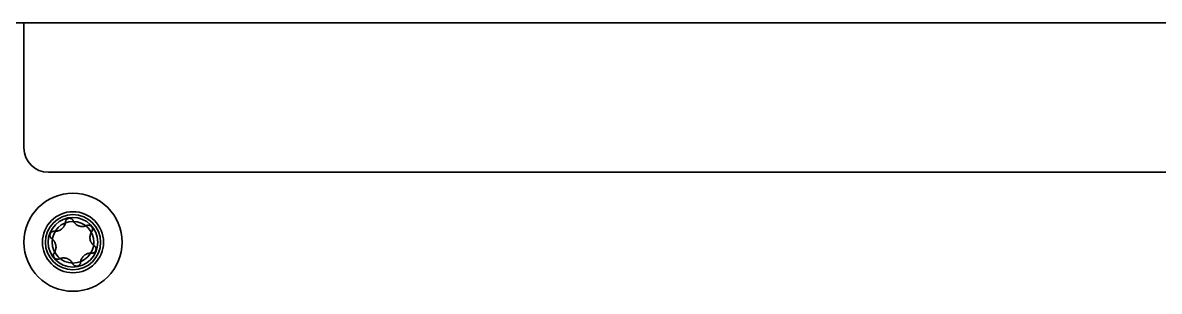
# Model space of a CAD drawing. Extents: x 53 to 4125, y 6244 to 9910.
# Drawn here: x 279.2 to 371.7, y 8081.9 to 8103.8 of the extents above; entities that cross this region are included whole.
import ezdxf

# ---------------------------------------------------------------- set-up
doc = ezdxf.new("R2010")
doc.units = 0
doc.header["$LTSCALE"] = 5
doc.layers.add('ORTHO$15', color=7, linetype='CONTINUOUS', true_color=0xffffff)

msp = doc.modelspace()

# ---------------------------------------------------------------- linework, layer by layer
at = {"layer": 'ORTHO$15', "color": 7, "linetype": 'Continuous', "lineweight": 35, "extrusion": (0, 1, 0)}
for p, q in [((802.614, 8103.802), (55.897, 8103.802)), ((279.255, 8103.802), (279.255, 8102.802)), ((279.255, 8102.802), (279.255, 8093.602)), ((281.255, 8091.602), (639.855, 8091.602))]:
    msp.add_line(p, q, dxfattribs=at)
at = {"layer": 'ORTHO$15', "color": 7, "linetype": 'Continuous', "lineweight": 35}
for radius in [4, 2.49]:
    msp.add_circle((283.255, 8085.902), radius, dxfattribs=at)
at = {"layer": 'ORTHO$15', "color": 7, "linetype": 'Continuous', "lineweight": 35, "extrusion": (0, 0, -1)}
for radius in [2.25, 2.025, 1.7]:
    msp.add_circle((-283.255, 8085.902), radius, dxfattribs=at)
at = {"layer": 'ORTHO$15', "color": 7, "linetype": 'Continuous', "lineweight": 35}
msp.add_arc((281.255, 8093.602), 2, 180, 270, dxfattribs=at)
for points, knots in [([(282.636, 8087.546), (282.637, 8087.564), (282.643, 8087.599), (282.655, 8087.633), (282.666, 8087.659), (282.67, 8087.667), (282.679, 8087.683), (282.683, 8087.691), (282.698, 8087.714), (282.709, 8087.728), (282.728, 8087.749), (282.734, 8087.755), (282.748, 8087.768), (282.755, 8087.774), (282.776, 8087.791), (282.792, 8087.801), (282.816, 8087.814), (282.824, 8087.819), (282.841, 8087.826), (282.85, 8087.83), (282.876, 8087.839), (282.894, 8087.844), (282.921, 8087.849), (282.931, 8087.85), (282.949, 8087.852), (282.958, 8087.852), (282.986, 8087.852), (283.004, 8087.851), (283.032, 8087.847), (283.041, 8087.845), (283.059, 8087.84), (283.068, 8087.838), (283.094, 8087.829), (283.111, 8087.822), (283.135, 8087.809), (283.143, 8087.805), (283.159, 8087.795), (283.167, 8087.79), (283.188, 8087.773), (283.202, 8087.761), (283.221, 8087.741), (283.227, 8087.734), (283.238, 8087.72), (283.244, 8087.713), (283.259, 8087.691), (283.268, 8087.675), (283.276, 8087.658)], [0, 0, 0, 0, 0.0625, 0.125, 0.125, 0.15625, 0.15625, 0.1875, 0.1875, 0.25, 0.25, 0.28125, 0.28125, 0.3125, 0.3125, 0.375, 0.375, 0.40625, 0.40625, 0.4375, 0.4375, 0.5, 0.5, 0.53125, 0.53125, 0.5625, 0.5625, 0.625, 0.625, 0.65625, 0.65625, 0.6875, 0.6875, 0.75, 0.75, 0.78125, 0.78125, 0.8125, 0.8125, 0.875, 0.875, 0.90625, 0.90625, 0.9375, 0.9375, 1, 1, 1, 1]), ([(283.276, 8087.658), (283.299, 8087.61), (283.326, 8087.564), (283.372, 8087.5), (283.389, 8087.479), (283.416, 8087.449), (283.425, 8087.439), (283.444, 8087.42), (283.454, 8087.411), (283.503, 8087.365), (283.546, 8087.333), (283.604, 8087.297), (283.616, 8087.291), (283.64, 8087.278), (283.652, 8087.271), (283.689, 8087.254), (283.714, 8087.243), (283.79, 8087.215), (283.843, 8087.202), (283.91, 8087.191), (283.924, 8087.189), (283.951, 8087.187), (283.992, 8087.184), (284.059, 8087.183), (284.112, 8087.188), (284.152, 8087.194), (284.165, 8087.196), (284.192, 8087.201), (284.205, 8087.204), (284.27, 8087.22), (284.32, 8087.238), (284.368, 8087.26)], [0, 0, 0, 0, 0.125, 0.125, 0.1875, 0.1875, 0.21875, 0.21875, 0.25, 0.25, 0.375, 0.375, 0.40625, 0.40625, 0.4375, 0.4375, 0.5, 0.5, 0.625, 0.625, 0.65625, 0.65625, 0.6875, 0.75, 0.8125, 0.8125, 0.84375, 0.84375, 0.875, 0.875, 1, 1, 1, 1]), ([(281.522, 8086.187), (281.508, 8086.197), (281.48, 8086.22), (281.456, 8086.248), (281.44, 8086.27), (281.435, 8086.277), (281.425, 8086.293), (281.42, 8086.301), (281.408, 8086.325), (281.401, 8086.342), (281.393, 8086.368), (281.39, 8086.377), (281.386, 8086.395), (281.384, 8086.404), (281.38, 8086.431), (281.379, 8086.45), (281.379, 8086.477), (281.38, 8086.487), (281.382, 8086.505), (281.383, 8086.514), (281.388, 8086.542), (281.393, 8086.56), (281.403, 8086.586), (281.406, 8086.594), (281.414, 8086.611), (281.418, 8086.62), (281.432, 8086.644), (281.442, 8086.659), (281.459, 8086.681), (281.466, 8086.688), (281.478, 8086.701), (281.485, 8086.708), (281.499, 8086.72), (281.506, 8086.726), (281.521, 8086.737), (281.528, 8086.742), (281.552, 8086.757), (281.568, 8086.765), (281.593, 8086.776), (281.602, 8086.779), (281.619, 8086.785), (281.628, 8086.787), (281.654, 8086.794), (281.672, 8086.797), (281.699, 8086.799), (281.708, 8086.799), (281.727, 8086.799), (281.736, 8086.799), (281.745, 8086.798)], [0, 0, 0, 0, 0.0625, 0.125, 0.125, 0.15625, 0.15625, 0.1875, 0.1875, 0.25, 0.25, 0.28125, 0.28125, 0.3125, 0.3125, 0.375, 0.375, 0.40625, 0.40625, 0.4375, 0.4375, 0.5, 0.5, 0.53125, 0.53125, 0.5625, 0.5625, 0.625, 0.625, 0.65625, 0.65625, 0.6875, 0.6875, 0.71875, 0.71875, 0.75, 0.75, 0.8125, 0.8125, 0.84375, 0.84375, 0.875, 0.875, 0.9375, 0.9375, 0.96875, 0.96875, 1, 1, 1, 1]), ([(281.745, 8086.798), (281.798, 8086.793), (281.851, 8086.794), (281.93, 8086.802), (281.956, 8086.806), (281.996, 8086.815), (282.009, 8086.818), (282.035, 8086.824), (282.048, 8086.828), (282.112, 8086.848), (282.162, 8086.869), (282.221, 8086.902), (282.233, 8086.908), (282.256, 8086.922), (282.268, 8086.93), (282.302, 8086.953), (282.324, 8086.97), (282.387, 8087.023), (282.425, 8087.061), (282.475, 8087.125), (282.491, 8087.147), (282.513, 8087.181), (282.52, 8087.192), (282.534, 8087.216), (282.54, 8087.228), (282.571, 8087.287), (282.591, 8087.337), (282.614, 8087.414), (282.62, 8087.44), (282.63, 8087.493), (282.633, 8087.519), (282.636, 8087.546)], [0, 0, 0, 0, 0.125, 0.125, 0.1875, 0.1875, 0.21875, 0.21875, 0.25, 0.25, 0.375, 0.375, 0.40625, 0.40625, 0.4375, 0.4375, 0.5, 0.5, 0.625, 0.625, 0.6875, 0.6875, 0.71875, 0.71875, 0.75, 0.75, 0.875, 0.875, 0.9375, 0.9375, 1, 1, 1, 1]), ([(284.369, 8087.26), (284.385, 8087.268), (284.419, 8087.281), (284.454, 8087.288), (284.482, 8087.291), (284.491, 8087.291), (284.509, 8087.292), (284.518, 8087.292), (284.545, 8087.29), (284.564, 8087.288), (284.591, 8087.282), (284.6, 8087.28), (284.617, 8087.275), (284.626, 8087.271), (284.652, 8087.261), (284.668, 8087.253), (284.692, 8087.239), (284.7, 8087.234), (284.715, 8087.223), (284.722, 8087.217), (284.743, 8087.199), (284.756, 8087.186), (284.774, 8087.165), (284.78, 8087.157), (284.791, 8087.142), (284.796, 8087.134), (284.81, 8087.111), (284.818, 8087.094), (284.828, 8087.068), (284.831, 8087.059), (284.836, 8087.041), (284.838, 8087.032), (284.844, 8087.005), (284.846, 8086.987), (284.847, 8086.96), (284.847, 8086.95), (284.847, 8086.932), (284.846, 8086.923), (284.842, 8086.896), (284.839, 8086.878), (284.831, 8086.852), (284.828, 8086.843), (284.822, 8086.826), (284.818, 8086.818), (284.806, 8086.793), (284.797, 8086.778), (284.787, 8086.763)], [0, 0, 0, 0, 0.0625, 0.125, 0.125, 0.15625, 0.15625, 0.1875, 0.1875, 0.25, 0.25, 0.28125, 0.28125, 0.3125, 0.3125, 0.375, 0.375, 0.40625, 0.40625, 0.4375, 0.4375, 0.5, 0.5, 0.53125, 0.53125, 0.5625, 0.5625, 0.625, 0.625, 0.65625, 0.65625, 0.6875, 0.6875, 0.75, 0.75, 0.78125, 0.78125, 0.8125, 0.8125, 0.875, 0.875, 0.90625, 0.90625, 0.9375, 0.9375, 1, 1, 1, 1]), ([(284.787, 8086.762), (284.756, 8086.719), (284.73, 8086.672), (284.698, 8086.6), (284.688, 8086.575), (284.676, 8086.537), (284.672, 8086.524), (284.665, 8086.498), (284.661, 8086.484), (284.647, 8086.419), (284.64, 8086.365), (284.638, 8086.298), (284.638, 8086.284), (284.639, 8086.257), (284.64, 8086.243), (284.643, 8086.202), (284.646, 8086.175), (284.66, 8086.095), (284.675, 8086.043), (284.699, 8085.979), (284.705, 8085.967), (284.716, 8085.942), (284.733, 8085.905), (284.767, 8085.847), (284.798, 8085.803), (284.823, 8085.771), (284.831, 8085.761), (284.849, 8085.741), (284.858, 8085.731), (284.904, 8085.683), (284.945, 8085.648), (284.988, 8085.617)], [0, 0, 0, 0, 0.125, 0.125, 0.1875, 0.1875, 0.21875, 0.21875, 0.25, 0.25, 0.375, 0.375, 0.40625, 0.40625, 0.4375, 0.4375, 0.5, 0.5, 0.625, 0.625, 0.65625, 0.65625, 0.6875, 0.75, 0.8125, 0.8125, 0.84375, 0.84375, 0.875, 0.875, 1, 1, 1, 1]), ([(281.724, 8085.042), (281.755, 8085.085), (281.781, 8085.132), (281.813, 8085.204), (281.823, 8085.229), (281.835, 8085.268), (281.839, 8085.28), (281.846, 8085.307), (281.85, 8085.32), (281.864, 8085.385), (281.871, 8085.439), (281.873, 8085.506), (281.873, 8085.52), (281.872, 8085.547), (281.871, 8085.561), (281.868, 8085.602), (281.865, 8085.629), (281.851, 8085.709), (281.836, 8085.761), (281.811, 8085.825), (281.806, 8085.837), (281.795, 8085.862), (281.777, 8085.899), (281.744, 8085.957), (281.713, 8086.001), (281.688, 8086.033), (281.679, 8086.043), (281.662, 8086.063), (281.653, 8086.073), (281.606, 8086.122), (281.566, 8086.156), (281.522, 8086.187)], [0, 0, 0, 0, 0.125, 0.125, 0.1875, 0.1875, 0.21875, 0.21875, 0.25, 0.25, 0.375, 0.375, 0.40625, 0.40625, 0.4375, 0.4375, 0.5, 0.5, 0.625, 0.625, 0.65625, 0.65625, 0.6875, 0.75, 0.8125, 0.8125, 0.84375, 0.84375, 0.875, 0.875, 1, 1, 1, 1]), ([(282.142, 8084.544), (282.126, 8084.536), (282.092, 8084.523), (282.056, 8084.516), (282.029, 8084.513), (282.02, 8084.513), (282.002, 8084.512), (281.993, 8084.512), (281.965, 8084.514), (281.947, 8084.516), (281.92, 8084.522), (281.911, 8084.524), (281.894, 8084.529), (281.885, 8084.533), (281.859, 8084.543), (281.843, 8084.551), (281.819, 8084.565), (281.811, 8084.57), (281.796, 8084.581), (281.789, 8084.587), (281.768, 8084.605), (281.755, 8084.618), (281.737, 8084.639), (281.731, 8084.647), (281.72, 8084.662), (281.715, 8084.67), (281.701, 8084.694), (281.693, 8084.71), (281.683, 8084.736), (281.68, 8084.745), (281.675, 8084.763), (281.673, 8084.772), (281.667, 8084.799), (281.665, 8084.817), (281.664, 8084.845), (281.664, 8084.854), (281.664, 8084.872), (281.665, 8084.881), (281.669, 8084.908), (281.672, 8084.926), (281.68, 8084.953), (281.683, 8084.961), (281.689, 8084.978), (281.693, 8084.987), (281.705, 8085.011), (281.714, 8085.027), (281.724, 8085.042)], [0, 0, 0, 0, 0.0625, 0.125, 0.125, 0.15625, 0.15625, 0.1875, 0.1875, 0.25, 0.25, 0.28125, 0.28125, 0.3125, 0.3125, 0.375, 0.375, 0.40625, 0.40625, 0.4375, 0.4375, 0.5, 0.5, 0.53125, 0.53125, 0.5625, 0.5625, 0.625, 0.625, 0.65625, 0.65625, 0.6875, 0.6875, 0.75, 0.75, 0.78125, 0.78125, 0.8125, 0.8125, 0.875, 0.875, 0.90625, 0.90625, 0.9375, 0.9375, 1, 1, 1, 1]), ([(284.766, 8085.006), (284.713, 8085.011), (284.66, 8085.01), (284.581, 8085.002), (284.554, 8084.997), (284.502, 8084.987), (284.475, 8084.98), (284.398, 8084.956), (284.349, 8084.935), (284.29, 8084.902), (284.278, 8084.896), (284.255, 8084.881), (284.243, 8084.874), (284.209, 8084.851), (284.187, 8084.834), (284.124, 8084.781), (284.086, 8084.743), (284.036, 8084.679), (284.02, 8084.657), (283.998, 8084.623), (283.991, 8084.612), (283.977, 8084.588), (283.971, 8084.576), (283.94, 8084.517), (283.92, 8084.467), (283.897, 8084.39), (283.891, 8084.364), (283.881, 8084.312), (283.878, 8084.285), (283.875, 8084.259)], [0, 0, 0, 0, 0.125, 0.125, 0.1875, 0.1875, 0.25, 0.25, 0.375, 0.375, 0.40625, 0.40625, 0.4375, 0.4375, 0.5, 0.5, 0.625, 0.625, 0.6875, 0.6875, 0.71875, 0.71875, 0.75, 0.75, 0.875, 0.875, 0.9375, 0.9375, 1, 1, 1, 1]), ([(284.988, 8085.617), (285.003, 8085.607), (285.031, 8085.584), (285.055, 8085.557), (285.071, 8085.535), (285.076, 8085.527), (285.086, 8085.511), (285.09, 8085.504), (285.103, 8085.479), (285.11, 8085.462), (285.118, 8085.436), (285.121, 8085.427), (285.125, 8085.409), (285.127, 8085.4), (285.131, 8085.373), (285.132, 8085.354), (285.131, 8085.327), (285.131, 8085.317), (285.129, 8085.299), (285.128, 8085.29), (285.123, 8085.262), (285.118, 8085.244), (285.108, 8085.218), (285.105, 8085.21), (285.097, 8085.193), (285.093, 8085.184), (285.079, 8085.16), (285.069, 8085.145), (285.051, 8085.123), (285.045, 8085.116), (285.032, 8085.103), (285.026, 8085.096), (285.012, 8085.084), (285.005, 8085.078), (284.99, 8085.067), (284.982, 8085.062), (284.959, 8085.047), (284.943, 8085.039), (284.918, 8085.028), (284.909, 8085.025), (284.891, 8085.019), (284.883, 8085.016), (284.856, 8085.01), (284.838, 8085.007), (284.811, 8085.005), (284.802, 8085.005), (284.784, 8085.005), (284.775, 8085.005), (284.766, 8085.006)], [0, 0, 0, 0, 0.0625, 0.125, 0.125, 0.15625, 0.15625, 0.1875, 0.1875, 0.25, 0.25, 0.28125, 0.28125, 0.3125, 0.3125, 0.375, 0.375, 0.40625, 0.40625, 0.4375, 0.4375, 0.5, 0.5, 0.53125, 0.53125, 0.5625, 0.5625, 0.625, 0.625, 0.65625, 0.65625, 0.6875, 0.6875, 0.71875, 0.71875, 0.75, 0.75, 0.8125, 0.8125, 0.84375, 0.84375, 0.875, 0.875, 0.9375, 0.9375, 0.96875, 0.96875, 1, 1, 1, 1]), ([(283.235, 8084.146), (283.212, 8084.194), (283.185, 8084.24), (283.138, 8084.304), (283.122, 8084.325), (283.095, 8084.355), (283.086, 8084.365), (283.067, 8084.384), (283.057, 8084.393), (283.007, 8084.439), (282.965, 8084.471), (282.907, 8084.507), (282.895, 8084.513), (282.871, 8084.526), (282.859, 8084.533), (282.822, 8084.551), (282.797, 8084.561), (282.72, 8084.589), (282.668, 8084.602), (282.6, 8084.613), (282.587, 8084.615), (282.56, 8084.617), (282.519, 8084.62), (282.452, 8084.621), (282.398, 8084.616), (282.359, 8084.61), (282.345, 8084.608), (282.319, 8084.602), (282.306, 8084.6), (282.241, 8084.584), (282.191, 8084.566), (282.142, 8084.544)], [0, 0, 0, 0, 0.125, 0.125, 0.1875, 0.1875, 0.21875, 0.21875, 0.25, 0.25, 0.375, 0.375, 0.40625, 0.40625, 0.4375, 0.4375, 0.5, 0.5, 0.625, 0.625, 0.65625, 0.65625, 0.6875, 0.75, 0.8125, 0.8125, 0.84375, 0.84375, 0.875, 0.875, 1, 1, 1, 1]), ([(283.875, 8084.259), (283.874, 8084.241), (283.868, 8084.205), (283.856, 8084.171), (283.845, 8084.146), (283.841, 8084.137), (283.832, 8084.121), (283.828, 8084.114), (283.813, 8084.091), (283.802, 8084.076), (283.777, 8084.049), (283.763, 8084.036), (283.734, 8084.013), (283.719, 8084.003), (283.695, 8083.989), (283.687, 8083.985), (283.67, 8083.978), (283.661, 8083.974), (283.635, 8083.965), (283.617, 8083.96), (283.59, 8083.955), (283.58, 8083.954), (283.562, 8083.952), (283.552, 8083.952), (283.525, 8083.952), (283.506, 8083.953), (283.479, 8083.957), (283.47, 8083.959), (283.452, 8083.963), (283.443, 8083.966), (283.416, 8083.975), (283.4, 8083.982), (283.375, 8083.995), (283.367, 8083.999), (283.352, 8084.009), (283.344, 8084.014), (283.322, 8084.031), (283.309, 8084.043), (283.29, 8084.063), (283.284, 8084.07), (283.273, 8084.084), (283.267, 8084.091), (283.252, 8084.114), (283.243, 8084.129), (283.235, 8084.146)], [0, 0, 0, 0, 0.0625, 0.125, 0.125, 0.15625, 0.15625, 0.1875, 0.1875, 0.25, 0.25, 0.3125, 0.3125, 0.375, 0.375, 0.40625, 0.40625, 0.4375, 0.4375, 0.5, 0.5, 0.53125, 0.53125, 0.5625, 0.5625, 0.625, 0.625, 0.65625, 0.65625, 0.6875, 0.6875, 0.75, 0.75, 0.78125, 0.78125, 0.8125, 0.8125, 0.875, 0.875, 0.90625, 0.90625, 0.9375, 0.9375, 1, 1, 1, 1])]:
    msp.add_open_spline(points, degree=3, knots=knots, dxfattribs=at)

doc.saveas('drawing.dxf')
